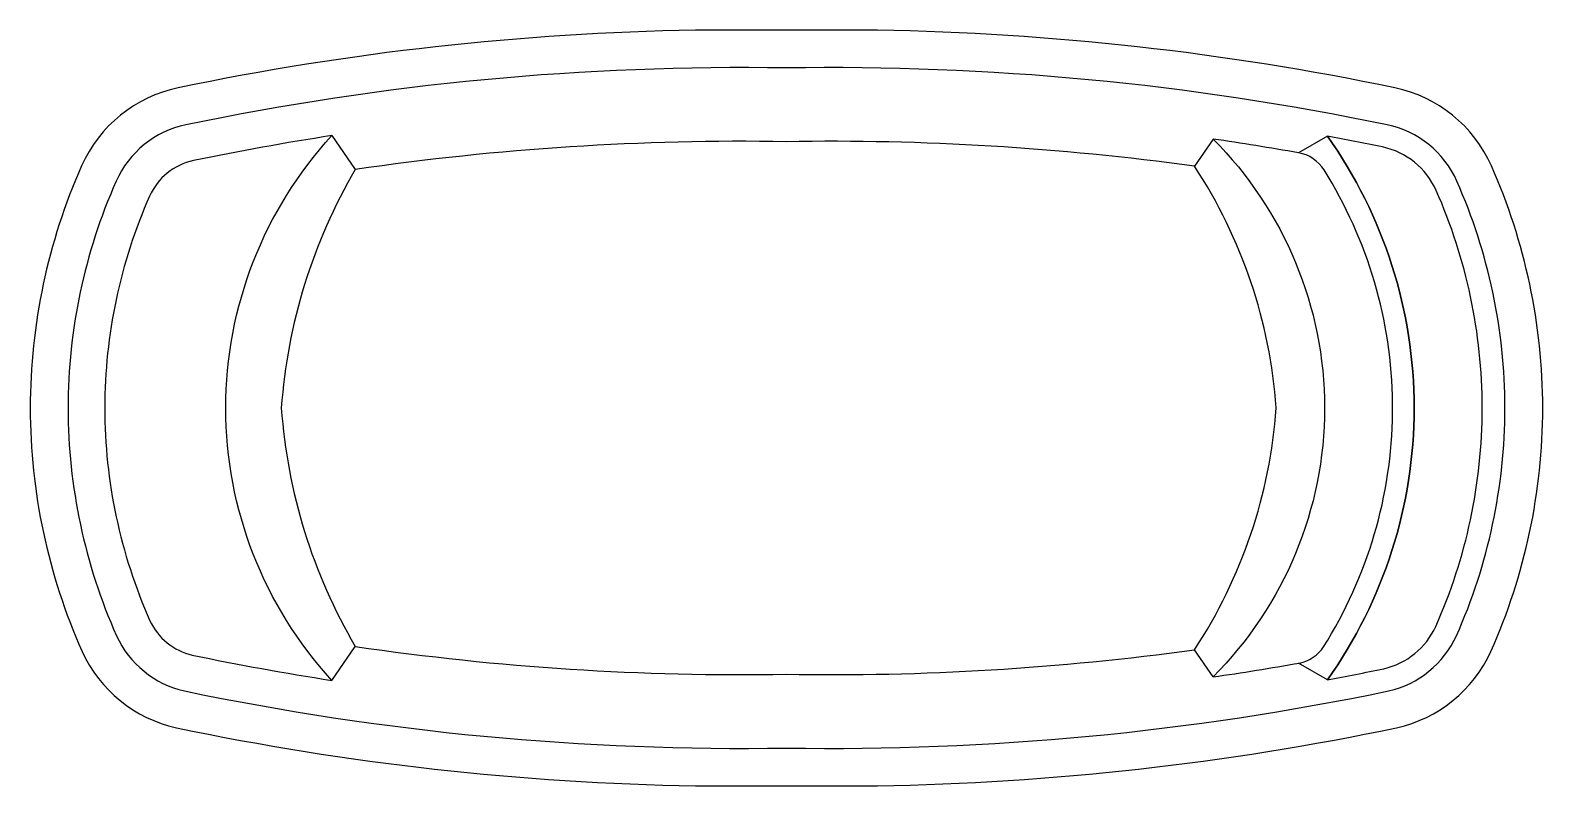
# Model space of a CAD drawing. Header units: millimetres. Extents: x 10.65 to 14.65, y 78.13 to 80.13.
import ezdxf

# ---------------------------------------------------------------- set-up
doc = ezdxf.new("R2010")
doc.units = ezdxf.units.MM
doc.header["$LTSCALE"] = 10
doc.layers.add('piscinas_igui', color=3, linetype='Continuous')

msp = doc.modelspace()

# ---------------------------------------------------------------- linework, layer by layer
at = {"layer": 'piscinas_igui', "color": 2}
for p, q in [((11.4428, 79.853), (11.5047, 79.7631)), ((14.0757, 79.8516), (13.9996, 79.8075)), ((11.4428, 78.411), (11.5047, 78.5009)), ((14.0757, 78.4123), (13.9996, 78.4564))]:
    msp.add_line(p, q, dxfattribs=at)
at = {"layer": 'piscinas_igui', "color": 1}
for p, q in [((13.7734, 79.8438), (13.7245, 79.7718)), ((13.7734, 78.4202), (13.7245, 78.4922))]:
    msp.add_line(p, q, dxfattribs=at)
at = {"layer": 'piscinas_igui'}
for points in [[(12.8858, 78.132, 0.047391), (14.2588, 78.2855, 0.235341), (14.5081, 78.4878, 0.104988), (14.6452, 79.132, 0.104387), (14.5096, 79.7727, 0.241773), (14.2538, 79.9795, 0.047207), (12.8861, 80.132), (12.4043, 80.132, 0.047207), (11.0366, 79.9795, 0.241773), (10.7808, 79.7727, 0.104387), (10.6452, 79.132, 0.104988), (10.7823, 78.4878, 0.235341), (11.0317, 78.2855, 0.047391), (12.4046, 78.132)], [(14.2334, 79.8816, 0.055531), (12.6452, 80.032, 0.055531), (11.057, 79.8816, 0.241773), (10.8723, 79.7323, 0.104378), (10.7452, 79.132, 0.104907), (10.8735, 78.5289, 0.234342), (11.0528, 78.3832, 0.055679), (12.6452, 78.2319, 0.055679), (14.2376, 78.3832, 0.234342), (14.4169, 78.5289, 0.104907), (14.5452, 79.132, 0.104378), (14.4182, 79.7323, 0.241773)]]:
    msp.add_lwpolyline(points, format="xyb", close=True, dxfattribs=at)
at = {"layer": 'piscinas_igui', "color": 2}
for points in [[(11.4428, 79.853, 0.013087), (11.0768, 79.7867, 0.241773), (10.961, 79.693, 0.104369), (10.8422, 79.132, 0.104804), (10.9619, 78.5688, 0.232563), (11.0735, 78.478, 0.013206), (11.4429, 78.411, -0.187367), (11.1622, 79.132, -0.187336)], [(14.3633, 79.708, 0.241773), (14.2212, 79.8229, 0.005188), (14.0757, 79.8516, -0.155245), (14.3052, 79.132, -0.155262), (14.0757, 78.4124, 0.005319), (14.2248, 78.4419, 0.233397), (14.3622, 78.5536, 0.104848), (14.4852, 79.132, 0.104373)]]:
    msp.add_lwpolyline(points, format="xyb", close=True, dxfattribs=at)
at = {"layer": 'piscinas_igui', "color": 1}
for points in [[(14.0669, 79.7621, 0.212107), (13.9996, 79.8075, 0.008082), (13.7734, 79.8438, -0.198483), (14.0682, 79.132, -0.19852), (13.7733, 78.4202, 0.00817), (14.002, 78.4569, 0.199561), (14.0656, 78.4998, 0.138509), (14.2481, 79.1196), (14.2481, 79.1444, 0.13798)], [(13.7245, 79.7718, 0.038625), (12.6452, 79.8369, 0.040833), (11.5047, 79.7631, 0.115135), (11.3092, 79.132, 0.115166), (11.5047, 78.5009, 0.040832), (12.6452, 78.4271, 0.038623), (13.7245, 78.4922, 0.127988), (13.9402, 79.132, 0.127951)]]:
    msp.add_lwpolyline(points, format="xyb", close=True, dxfattribs=at)
at = {"layer": 'piscinas_igui'}
msp.add_lwpolyline([(14.0757, 78.4124, 0.155262), (14.3052, 79.132, 0.155245), (14.0757, 79.8516)], format="xyb", dxfattribs=at)

doc.saveas('drawing.dxf')
